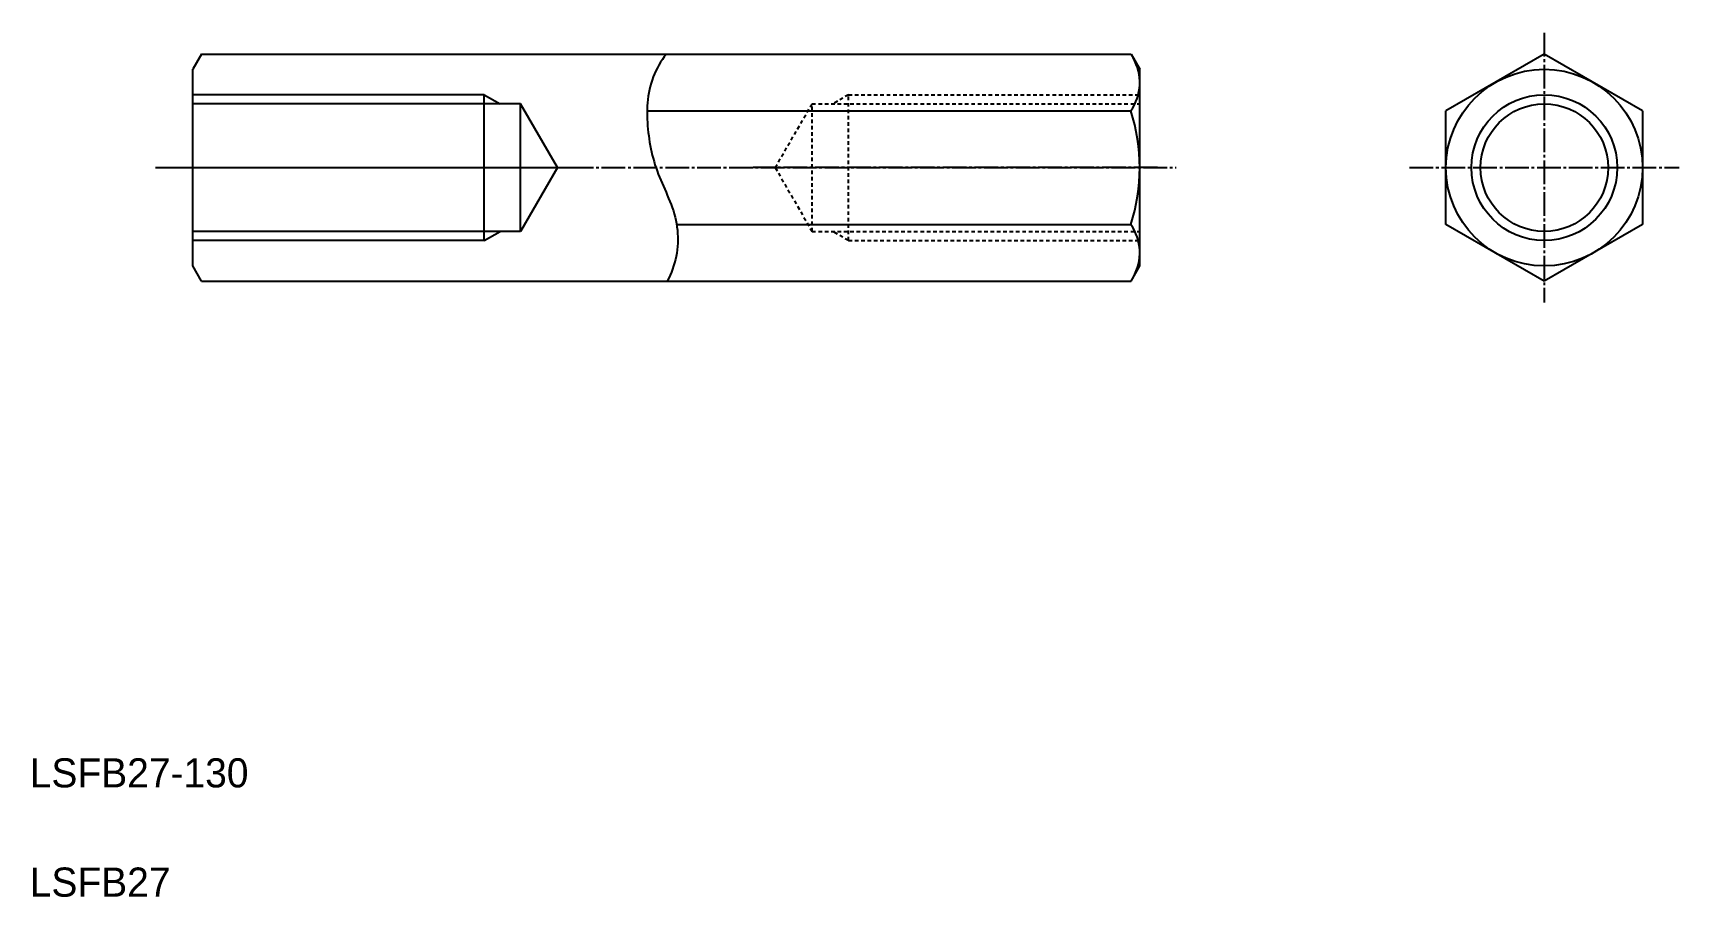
# Model space of a CAD drawing. Extents: x 10 to 236, y 10 to 129.
import ezdxf

# ---------------------------------------------------------------- set-up
doc = ezdxf.new("R2010")
doc.units = 0
doc.header["$LTSCALE"] = 0.25
doc.linetypes.add('CENTER', pattern=[17.5, 13, -1.5, 1.5, -1.5])
doc.linetypes.add('DASHED', pattern=[3.5, 2, -1.5])
doc.layers.get('0').update_dxf_attribs({"linetype": 'CONTINUOUS'})
doc.layers.add('CENTER', color=1, linetype='CENTER')

msp = doc.modelspace()

# ---------------------------------------------------------------- linework, layer by layer
at = {"linetype": 'CONTINUOUS'}
for p, q in [((33.6, 125.68), (32.39, 123.59)), ((33.6, 125.68), (161.19, 125.68)), ((161.19, 125.68), (162.39, 123.59)), ((217.92, 125.68), (204.42, 117.88)), ((231.42, 117.88), (217.92, 125.68)), ((32.39, 96.59), (32.39, 123.59)), ((162.39, 96.59), (162.39, 123.59)), ((32.39, 100.09), (32.39, 120.09)), ((72.39, 100.09), (72.39, 120.09)), ((77.39, 118.84), (32.39, 118.84)), ((82.44, 110.09), (77.39, 118.84)), ((77.39, 101.34), (77.39, 118.84)), ((94.76, 117.88), (161.15, 117.88)), ((204.42, 102.29), (204.42, 117.88)), ((231.42, 117.88), (231.42, 102.29)), ((82.44, 110.09), (77.39, 101.34)), ((98.81, 102.29), (161.15, 102.29)), ((217.92, 94.5), (204.42, 102.29)), ((231.42, 102.29), (217.92, 94.5)), ((77.39, 101.34), (32.39, 101.34)), ((33.6, 94.5), (32.39, 96.59)), ((161.19, 94.5), (162.39, 96.59)), ((33.6, 94.5), (161.19, 94.5))]:
    msp.add_line(p, q, dxfattribs=at)
at = {"color": 3, "linetype": 'CONTINUOUS'}
for p, q in [((72.39, 120.09), (32.39, 120.09)), ((72.39, 100.09), (32.39, 100.09))]:
    msp.add_line(p, q, dxfattribs=at)
at = {"color": 3}
for p, q in [((72.39, 120.09), (74.56, 118.84)), ((72.39, 100.09), (74.56, 101.34))]:
    msp.add_line(p, q, dxfattribs=at)
at = {"color": 3, "linetype": 'DASHED'}
for p, q in [((122.39, 120.09), (120.23, 118.84)), ((122.39, 100.09), (122.39, 120.09)), ((122.39, 120.09), (162.39, 120.09)), ((112.34, 110.09), (117.39, 118.84)), ((117.39, 101.34), (117.39, 118.84)), ((117.39, 118.84), (162.39, 118.84)), ((112.34, 110.09), (117.39, 101.34)), ((117.39, 101.34), (162.39, 101.34)), ((122.39, 100.09), (120.23, 101.34)), ((122.39, 100.09), (162.39, 100.09))]:
    msp.add_line(p, q, dxfattribs=at)
for p, q in [((162.39, 100.09), (162.39, 120.09)), ((224.67, 121.78), (224.67, 121.78)), ((228.05, 119.83), (228.05, 119.83))]:
    msp.add_line(p, q)
at = {"color": 3, "linetype": 'CONTINUOUS'}
msp.add_lwpolyline([(97.39, 125.68, 0.070416), (95.59, 122.54, 0.07401), (94.81, 119.01, 0.042567), (94.87, 115.38, 0.037494), (95.47, 111.81, 0.040991), (96.62, 108.37, -0.008796), (98.05, 105.04, -0.069431), (98.91, 101.52, -0.07583), (98.73, 97.91, -0.067466), (97.52, 94.5)], format="xyb", dxfattribs=at)
at = {"linetype": 'CONTINUOUS'}
msp.add_circle((217.92, 110.09), 13.5, dxfattribs=at)
at = {"color": 3, "linetype": 'CONTINUOUS'}
msp.add_circle((217.92, 110.09), 10, dxfattribs=at)
msp.add_circle((217.92, 110.09), 8.75)
at = {"linetype": 'CONTINUOUS'}
for centre, radius, start, end in [((155.64, 121.78), 6.75, 324.7356, 30), ((137.25, 110.09), 25.14, 341.9403, 18.0597), ((155.64, 98.4), 6.75, 330, 35.2644)]:
    msp.add_arc(centre, radius, start, end, dxfattribs=at)
at = {"layer": 'CENTER', "color": 1, "linetype": 'CENTER'}
for p, q in [((217.92, 128.59), (217.92, 91.59)), ((27.26, 110.09), (167.39, 110.09)), ((29.96, 110.09), (85.46, 110.09)), ((164.83, 110.09), (109.33, 110.09)), ((199.42, 110.09), (236.42, 110.09))]:
    msp.add_line(p, q, dxfattribs=at)

# ---------------------------------------------------------------- texts
for s, p in [('LSFB27-130', (10, 25)), ('LSFB27', (10, 10))]:
    msp.add_text(s, height=4).set_placement(p)

doc.saveas('drawing.dxf')
